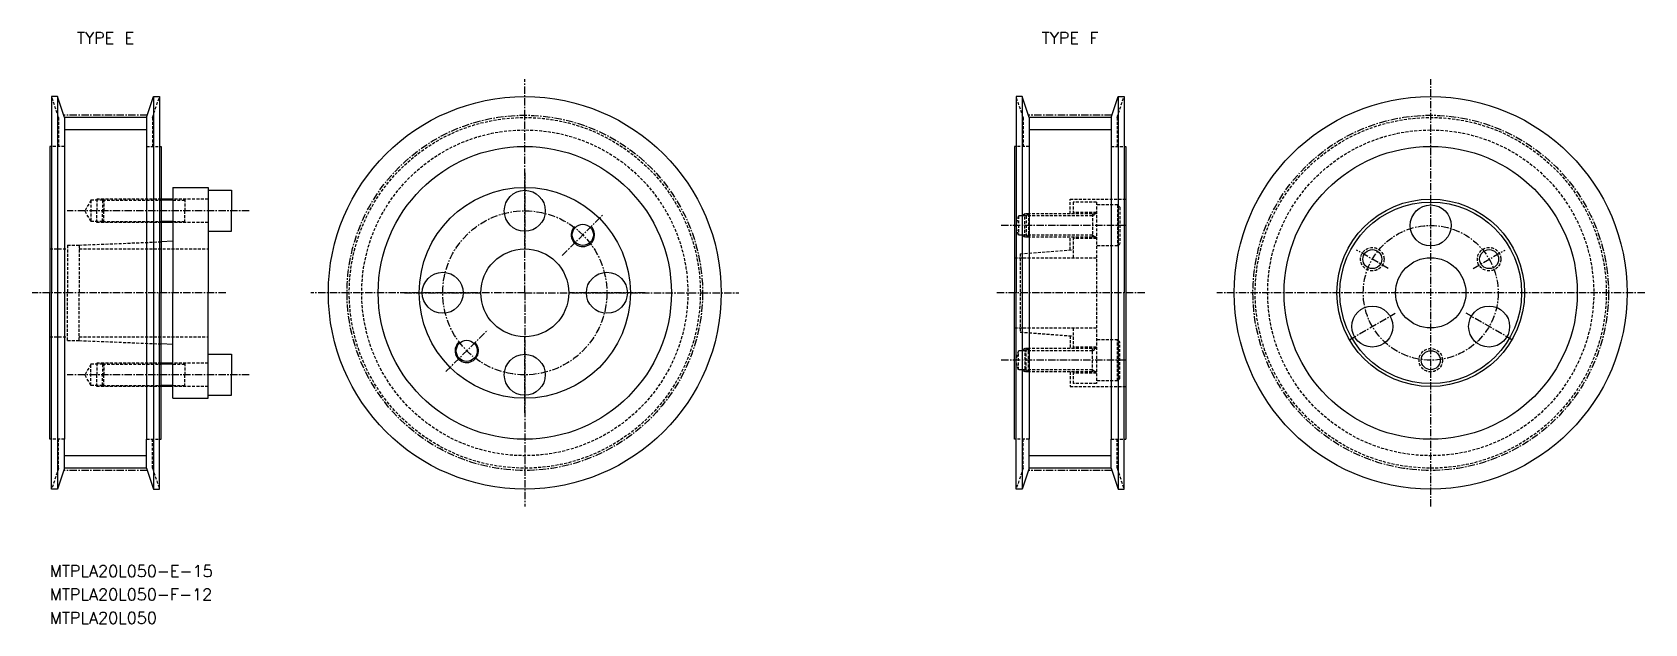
# Model space of a CAD drawing. Extents: x 339 to 614, y 1637 to 1738.
import ezdxf
from ezdxf.enums import TextEntityAlignment as Align

# ---------------------------------------------------------------- set-up
doc = ezdxf.new("R2010")
doc.units = 0
doc.linetypes.add('CENTER', pattern=[2, 1.25, -0.25, 0.25, -0.25])
doc.linetypes.add('DASHED', pattern=[0.75, 0.5, -0.25])
doc.layers.get('0').update_dxf_attribs({"linetype": 'CONTINUOUS'})
doc.layers.add('CENTER', color=1, linetype='CENTER')
doc.styles.add('MISUMI', font='txt.shx')

msp = doc.modelspace()

# ---------------------------------------------------------------- linework, layer by layer
at = {"color": 7, "linetype": 'CONTINUOUS'}
for p, q in [((342.6, 1726.88), (342.6, 1718.38)), ((343.6, 1726.88), (342.6, 1726.88)), ((343.6, 1726.88), (343.6, 1659.88)), ((344.8, 1723.32), (343.6, 1726.88)), ((358.8, 1723.32), (360, 1726.88)), ((360, 1726.88), (360, 1659.88)), ((360, 1726.88), (361, 1726.88)), ((361, 1726.88), (361, 1718.38)), ((507.1, 1726.88), (507.1, 1718.38)), ((508.1, 1726.88), (507.1, 1726.88)), ((508.1, 1726.88), (508.1, 1659.88)), ((509.3, 1723.32), (508.1, 1726.88)), ((523.3, 1723.32), (524.5, 1726.88)), ((524.5, 1726.88), (524.5, 1659.88)), ((524.5, 1726.88), (525.5, 1726.88)), ((525.5, 1726.88), (525.5, 1718.38)), ((344.8, 1723.32), (344.8, 1718.38)), ((358.8, 1723.32), (344.8, 1723.32)), ((358.8, 1723.32), (358.8, 1718.38)), ((509.3, 1723.32), (509.3, 1718.38)), ((523.3, 1723.32), (509.3, 1723.32)), ((523.3, 1723.32), (523.3, 1718.38)), ((342.3, 1718.38), (342.3, 1693.38)), ((342.6, 1718.38), (342.3, 1718.38)), ((342.6, 1718.38), (342.6, 1693.38)), ((344.8, 1718.38), (344.8, 1668.38)), ((358.8, 1718.38), (358.8, 1668.38)), ((361, 1718.38), (361, 1693.38)), ((361, 1718.38), (361.3, 1718.38)), ((361.3, 1718.38), (361.3, 1709.38)), ((506.8, 1718.38), (506.8, 1693.38)), ((507.1, 1718.38), (506.8, 1718.38)), ((507.1, 1718.38), (507.1, 1693.38)), ((509.3, 1718.38), (509.3, 1668.38)), ((523.3, 1718.38), (523.3, 1668.38)), ((525.5, 1718.38), (525.5, 1693.38)), ((525.5, 1718.38), (525.8, 1718.38)), ((525.8, 1718.38), (525.8, 1668.38)), ((363.3, 1711.38), (363.3, 1709.38)), ((363.3, 1711.38), (369.3, 1711.38)), ((369.3, 1711.38), (369.3, 1710.88)), ((369.3, 1710.88), (369.3, 1703.88)), ((369.3, 1710.88), (373.3, 1710.88)), ((373.3, 1710.88), (373.3, 1707.38)), ((363.3, 1709.38), (361.3, 1709.38)), ((361.3, 1709.38), (361.3, 1705.38)), ((363.3, 1709.38), (363.3, 1705.38)), ((361.3, 1705.38), (361.3, 1702.09)), ((363.3, 1705.38), (361.3, 1705.38)), ((363.3, 1705.38), (363.3, 1702.18)), ((373.3, 1703.88), (373.3, 1707.38)), ((369.3, 1703.88), (369.3, 1693.38)), ((369.3, 1703.88), (373.3, 1703.88)), ((363.3, 1702.18), (361.3, 1702.09)), ((361.3, 1702.09), (361.3, 1693.38)), ((363.3, 1702.18), (363.3, 1693.38)), ((342.3, 1668.38), (342.3, 1693.38)), ((342.6, 1668.38), (342.6, 1693.38)), ((361, 1668.38), (361, 1693.38)), ((361.3, 1684.66), (361.3, 1693.38)), ((363.3, 1684.58), (363.3, 1693.38)), ((369.3, 1682.88), (369.3, 1693.38)), ((506.8, 1668.38), (506.8, 1693.38)), ((507.1, 1668.38), (507.1, 1693.38)), ((525.5, 1668.38), (525.5, 1693.38)), ((361.3, 1681.38), (361.3, 1684.66)), ((363.3, 1684.58), (361.3, 1684.66)), ((363.3, 1681.38), (363.3, 1684.58)), ((363.3, 1681.38), (361.3, 1681.38)), ((361.3, 1677.38), (361.3, 1681.38)), ((363.3, 1677.38), (363.3, 1681.38)), ((369.3, 1675.88), (369.3, 1682.88)), ((369.3, 1682.88), (373.3, 1682.88)), ((373.3, 1682.88), (373.3, 1679.38)), ((373.3, 1675.88), (373.3, 1679.38)), ((361.3, 1668.38), (361.3, 1677.38)), ((363.3, 1677.38), (361.3, 1677.38)), ((363.3, 1675.38), (363.3, 1677.38)), ((363.3, 1675.38), (369.3, 1675.38)), ((369.3, 1675.38), (369.3, 1675.88)), ((369.3, 1675.88), (373.3, 1675.88)), ((342.6, 1668.38), (342.3, 1668.38)), ((342.6, 1659.88), (342.6, 1668.38)), ((344.8, 1663.44), (344.8, 1668.38)), ((358.8, 1663.44), (358.8, 1668.38)), ((361, 1659.88), (361, 1668.38)), ((361, 1668.38), (361.3, 1668.38)), ((507.1, 1668.38), (506.8, 1668.38)), ((507.1, 1659.88), (507.1, 1668.38)), ((509.3, 1663.44), (509.3, 1668.38)), ((523.3, 1663.44), (523.3, 1668.38)), ((525.5, 1659.88), (525.5, 1668.38)), ((525.5, 1668.38), (525.8, 1668.38)), ((344.8, 1663.44), (343.6, 1659.88)), ((358.8, 1663.44), (344.8, 1663.44)), ((358.8, 1663.44), (360, 1659.88)), ((509.3, 1663.44), (508.1, 1659.88)), ((523.3, 1663.44), (509.3, 1663.44)), ((523.3, 1663.44), (524.5, 1659.88)), ((343.6, 1659.88), (342.6, 1659.88)), ((360, 1659.88), (361, 1659.88)), ((508.1, 1659.88), (507.1, 1659.88)), ((524.5, 1659.88), (525.5, 1659.88))]:
    msp.add_line(p, q, dxfattribs=at)
at = {"color": 3, "linetype": 'DASHED'}
for p, q in [((343.8, 1723.32), (342.6, 1726.88)), ((359.8, 1723.32), (361, 1726.88)), ((508.3, 1723.32), (507.1, 1726.88)), ((524.3, 1723.32), (525.5, 1726.88)), ((343.8, 1723.32), (343.8, 1718.38)), ((359.8, 1723.32), (359.8, 1718.38)), ((508.3, 1723.32), (508.3, 1718.38)), ((524.3, 1723.32), (524.3, 1718.38)), ((344.8, 1718.38), (342.6, 1718.38)), ((358.8, 1718.38), (361, 1718.38)), ((509.3, 1718.38), (507.1, 1718.38)), ((523.3, 1718.38), (525.5, 1718.38)), ((349.3, 1709.18), (348.26, 1707.38)), ((351.3, 1709.18), (349.3, 1709.18)), ((349.3, 1709.18), (349.3, 1705.58)), ((351.5, 1709.38), (350.3, 1709.38)), ((350.3, 1709.38), (350.3, 1707.38)), ((351.5, 1709.38), (351.3, 1709.18)), ((351.3, 1709.18), (361.3, 1709.18)), ((351.3, 1709.18), (351.3, 1707.38)), ((361.3, 1709.38), (351.5, 1709.38)), ((351.5, 1709.38), (351.5, 1707.38)), ((369.3, 1709.38), (363.3, 1709.38)), ((363.3, 1709.18), (365.3, 1709.18)), ((365.3, 1709.38), (365.3, 1707.38)), ((516.3, 1709.38), (525.8, 1709.38)), ((516.3, 1706.88), (516.3, 1709.38)), ((520.8, 1708.88), (516.8, 1708.88)), ((516.8, 1708.88), (516.8, 1706.88)), ((520.8, 1708.88), (520.8, 1677.88)), ((524.4, 1708.38), (520.8, 1708.38)), ((524.4, 1708.38), (524.4, 1701.38)), ((524.4, 1708.38), (524.8, 1707.98)), ((524.8, 1707.98), (524.8, 1701.78)), ((349.3, 1705.58), (348.26, 1707.38)), ((351.3, 1705.58), (349.3, 1705.58)), ((350.3, 1705.38), (350.3, 1707.38)), ((351.5, 1705.38), (350.3, 1705.38)), ((351.3, 1705.58), (351.3, 1707.38)), ((351.3, 1705.58), (361.3, 1705.58)), ((351.5, 1705.38), (351.3, 1705.58)), ((351.5, 1705.38), (351.5, 1707.38)), ((361.3, 1705.38), (351.5, 1705.38)), ((363.3, 1705.58), (365.3, 1705.58)), ((369.3, 1705.38), (363.3, 1705.38)), ((365.3, 1705.38), (365.3, 1707.38)), ((507.49, 1706.5), (507.03, 1704.88)), ((507.49, 1706.5), (507.49, 1703.25)), ((508.8, 1706.5), (507.49, 1706.5)), ((508.6, 1706.88), (507.94, 1706.5)), ((508.6, 1702.88), (508.6, 1706.88)), ((509.18, 1706.88), (508.6, 1706.88)), ((508.8, 1706.5), (509.18, 1706.88)), ((520.1, 1706.5), (508.8, 1706.5)), ((508.8, 1706.5), (508.8, 1703.25)), ((520.8, 1706.88), (509.18, 1706.88)), ((509.18, 1706.88), (509.18, 1702.88)), ((520.8, 1707.08), (516.8, 1707.08)), ((520.1, 1706.88), (520.1, 1702.88)), ((520.1, 1706.5), (520.76, 1706.88)), ((507.49, 1703.25), (507.03, 1704.88)), ((508.8, 1703.25), (507.49, 1703.25)), ((508.6, 1702.88), (507.94, 1703.25)), ((509.18, 1702.88), (508.6, 1702.88)), ((520.1, 1703.25), (508.8, 1703.25)), ((509.18, 1702.88), (508.8, 1703.25)), ((520.8, 1702.88), (509.18, 1702.88)), ((516.3, 1700.71), (516.3, 1702.88)), ((516.8, 1702.88), (516.8, 1699.38)), ((520.8, 1702.68), (516.8, 1702.68)), ((520.1, 1703.25), (520.76, 1702.88)), ((342.3, 1700.88), (345.3, 1700.88)), ((345.3, 1701.53), (345.3, 1693.38)), ((345.3, 1701.53), (347.3, 1701.53)), ((347.3, 1701.53), (361.3, 1702.09)), ((347.3, 1701.53), (347.3, 1693.38)), ((347.3, 1700.88), (369.3, 1700.88)), ((507.8, 1700.06), (516.8, 1700.75)), ((507.8, 1700.06), (507.8, 1686.69)), ((524.4, 1701.38), (520.8, 1701.38)), ((524.4, 1701.38), (524.8, 1701.78)), ((506.8, 1699.38), (520.8, 1699.38)), ((345.3, 1685.23), (345.3, 1693.38)), ((347.3, 1685.23), (347.3, 1693.38)), ((342.3, 1685.88), (345.3, 1685.88)), ((347.3, 1685.88), (369.3, 1685.88)), ((506.8, 1687.38), (520.8, 1687.38)), ((507.8, 1686.69), (516.8, 1686)), ((516.3, 1686.04), (516.3, 1683.88)), ((516.8, 1687.38), (516.8, 1683.88)), ((345.3, 1685.23), (347.3, 1685.23)), ((347.3, 1685.23), (361.3, 1684.66)), ((507.49, 1683.5), (507.03, 1681.88)), ((507.49, 1680.25), (507.49, 1683.5)), ((508.8, 1683.5), (507.49, 1683.5)), ((508.6, 1683.88), (507.94, 1683.5)), ((508.6, 1683.88), (508.6, 1679.88)), ((509.18, 1683.88), (508.6, 1683.88)), ((509.18, 1683.88), (508.8, 1683.5)), ((520.1, 1683.5), (508.8, 1683.5)), ((508.8, 1680.25), (508.8, 1683.5)), ((520.8, 1683.88), (509.18, 1683.88)), ((509.18, 1679.88), (509.18, 1683.88)), ((520.8, 1684.08), (516.8, 1684.08)), ((520.1, 1679.88), (520.1, 1683.88)), ((520.1, 1683.5), (520.76, 1683.88)), ((524.4, 1685.38), (520.8, 1685.38)), ((524.4, 1678.38), (524.4, 1685.38)), ((524.4, 1685.38), (524.8, 1684.98)), ((524.8, 1678.78), (524.8, 1684.98)), ((349.3, 1681.18), (348.26, 1679.38)), ((351.3, 1681.18), (349.3, 1681.18)), ((349.3, 1677.58), (349.3, 1681.18)), ((351.5, 1681.38), (350.3, 1681.38)), ((350.3, 1681.38), (350.3, 1679.38)), ((351.5, 1681.38), (351.3, 1681.18)), ((351.3, 1681.18), (361.3, 1681.18)), ((351.3, 1681.18), (351.3, 1679.38)), ((361.3, 1681.38), (351.5, 1681.38)), ((351.5, 1681.38), (351.5, 1679.38)), ((369.3, 1681.38), (363.3, 1681.38)), ((363.3, 1681.18), (365.3, 1681.18)), ((365.3, 1681.38), (365.3, 1679.38)), ((507.49, 1680.25), (507.03, 1681.88)), ((508.8, 1680.25), (507.49, 1680.25)), ((508.6, 1679.88), (507.94, 1680.25)), ((520.1, 1680.25), (508.8, 1680.25)), ((508.8, 1680.25), (509.18, 1679.88)), ((520.1, 1680.25), (520.76, 1679.88)), ((349.3, 1677.58), (348.26, 1679.38)), ((351.3, 1677.58), (349.3, 1677.58)), ((350.3, 1677.38), (350.3, 1679.38)), ((351.3, 1677.58), (351.3, 1679.38)), ((351.3, 1677.58), (361.3, 1677.58)), ((351.5, 1677.38), (351.3, 1677.58)), ((351.5, 1677.38), (351.5, 1679.38)), ((363.3, 1677.58), (365.3, 1677.58)), ((365.3, 1677.38), (365.3, 1679.38)), ((509.18, 1679.88), (508.6, 1679.88)), ((520.8, 1679.88), (509.18, 1679.88)), ((516.3, 1679.88), (516.3, 1677.38)), ((516.8, 1679.88), (516.8, 1677.88)), ((520.8, 1679.68), (516.8, 1679.68)), ((520.8, 1677.88), (516.8, 1677.88)), ((524.4, 1678.38), (520.8, 1678.38)), ((524.4, 1678.38), (524.8, 1678.78)), ((351.5, 1677.38), (350.3, 1677.38)), ((361.3, 1677.38), (351.5, 1677.38)), ((369.3, 1677.38), (363.3, 1677.38)), ((516.3, 1677.38), (525.8, 1677.38)), ((344.8, 1668.38), (342.6, 1668.38)), ((343.8, 1663.44), (343.8, 1668.38)), ((358.8, 1668.38), (361, 1668.38)), ((359.8, 1663.44), (359.8, 1668.38)), ((509.3, 1668.38), (507.1, 1668.38)), ((508.3, 1663.44), (508.3, 1668.38)), ((523.3, 1668.38), (525.5, 1668.38)), ((524.3, 1663.44), (524.3, 1668.38)), ((343.8, 1663.44), (342.6, 1659.88)), ((359.8, 1663.44), (361, 1659.88)), ((508.3, 1663.44), (507.1, 1659.88)), ((524.3, 1663.44), (525.5, 1659.88))]:
    msp.add_line(p, q, dxfattribs=at)
at = {"color": 3, "linetype": 'CONTINUOUS'}
for p, q in [((358.8, 1721.19), (344.8, 1721.19)), ((523.3, 1721.19), (509.3, 1721.19)), ((358.8, 1665.57), (344.8, 1665.57)), ((523.3, 1665.57), (509.3, 1665.57))]:
    msp.add_line(p, q, dxfattribs=at)
at = {"color": 3}
for p, q in [((363.3, 1709.18), (361.3, 1709.18)), ((363.3, 1705.58), (361.3, 1705.58)), ((363.3, 1681.18), (361.3, 1681.18)), ((363.3, 1677.58), (361.3, 1677.58))]:
    msp.add_line(p, q, dxfattribs=at)
at = {"color": 7, "linetype": 'CONTINUOUS'}
for centre, radius in [((423.3, 1693.38), 33.5), ((577.8, 1693.38), 33.5), ((423.3, 1693.38), 25), ((577.8, 1693.38), 25), ((423.3, 1693.38), 18), ((423.3, 1693.38), 18), ((423.3, 1707.38), 3.5), ((577.8, 1693.38), 16), ((577.8, 1693.38), 15.5), ((577.8, 1704.88), 3.5), ((433.2, 1703.28), 1.8), ((423.3, 1693.38), 7.5), ((567.84, 1699.13), 1.62), ((587.76, 1699.13), 1.62), ((409.3, 1693.38), 3.5), ((437.3, 1693.38), 3.5), ((577.8, 1693.38), 6), ((567.84, 1687.63), 3.5), ((587.76, 1687.63), 3.5), ((413.4, 1683.48), 1.8), ((577.8, 1681.88), 1.62), ((423.3, 1679.38), 3.5)]:
    msp.add_circle(centre, radius, dxfattribs=at)
at = {"color": 3, "linetype": 'DASHED'}
for centre, radius in [((423.3, 1693.38), 29.94), ((577.8, 1693.38), 29.94), ((423.3, 1693.38), 27.81), ((577.8, 1693.38), 27.81), ((567.84, 1699.13), 2), ((587.76, 1699.13), 2), ((577.8, 1681.88), 2)]:
    msp.add_circle(centre, radius, dxfattribs=at)
at = {"color": 3}
for centre in [(433.2, 1703.28), (413.4, 1683.48)]:
    msp.add_arc(centre, 2, 135, 47, dxfattribs=at)
at = {"layer": 'CENTER', "color": 1, "linetype": 'CENTER'}
for p, q in [((423.3, 1693.38), (423.3, 1729.88)), ((577.8, 1656.88), (577.8, 1729.88)), ((358.93, 1723.7), (344.67, 1723.7)), ((523.43, 1723.7), (509.17, 1723.7)), ((423.3, 1713.88), (423.3, 1700.88)), ((376.3, 1707.38), (345.26, 1707.38)), ((429.66, 1699.74), (436.73, 1706.81)), ((525.8, 1704.88), (504.51, 1704.88)), ((570.55, 1697.56), (565.13, 1700.69)), ((585.05, 1697.56), (590.47, 1700.69)), ((372.3, 1693.38), (339.3, 1693.38)), ((423.3, 1693.38), (386.8, 1693.38)), ((402.8, 1693.38), (415.8, 1693.38)), ((423.3, 1693.38), (459.8, 1693.38)), ((423.3, 1693.38), (423.3, 1656.88)), ((443.8, 1693.38), (430.8, 1693.38)), ((529.07, 1693.38), (503.8, 1693.38)), ((614.3, 1693.38), (541.3, 1693.38)), ((563.94, 1685.38), (571.74, 1689.88)), ((591.66, 1685.38), (583.86, 1689.88)), ((409.86, 1679.94), (416.94, 1687.01)), ((423.3, 1672.88), (423.3, 1685.88)), ((525.8, 1681.88), (504.51, 1681.88)), ((376.3, 1679.38), (345.26, 1679.38)), ((358.93, 1663.06), (344.67, 1663.06)), ((523.43, 1663.06), (509.17, 1663.06))]:
    msp.add_line(p, q, dxfattribs=at)
for centre, radius in [((423.3, 1693.38), 30.32), ((577.8, 1693.38), 30.32), ((423.3, 1693.38), 14), ((577.8, 1693.38), 11.5)]:
    msp.add_circle(centre, radius, dxfattribs=at)

# ---------------------------------------------------------------- texts
at = {"color": 7, "linetype": 'CONTINUOUS', "style": 'MISUMI'}
for s, p in [('TYPE E', (351.8, 1736.88)), ('TYPE F', (516.3, 1736.88))]:
    msp.add_text(s, height=2, dxfattribs=at).set_placement(p, align=Align.MIDDLE_CENTER)
for s, p in [('MTPLA20L050-E-15', (342.3, 1644.88)), ('MTPLA20L050-F-12', (342.3, 1640.88)), ('MTPLA20L050', (342.3, 1636.88))]:
    msp.add_text(s, height=2, dxfattribs=at).set_placement(p)

doc.saveas('drawing.dxf')
